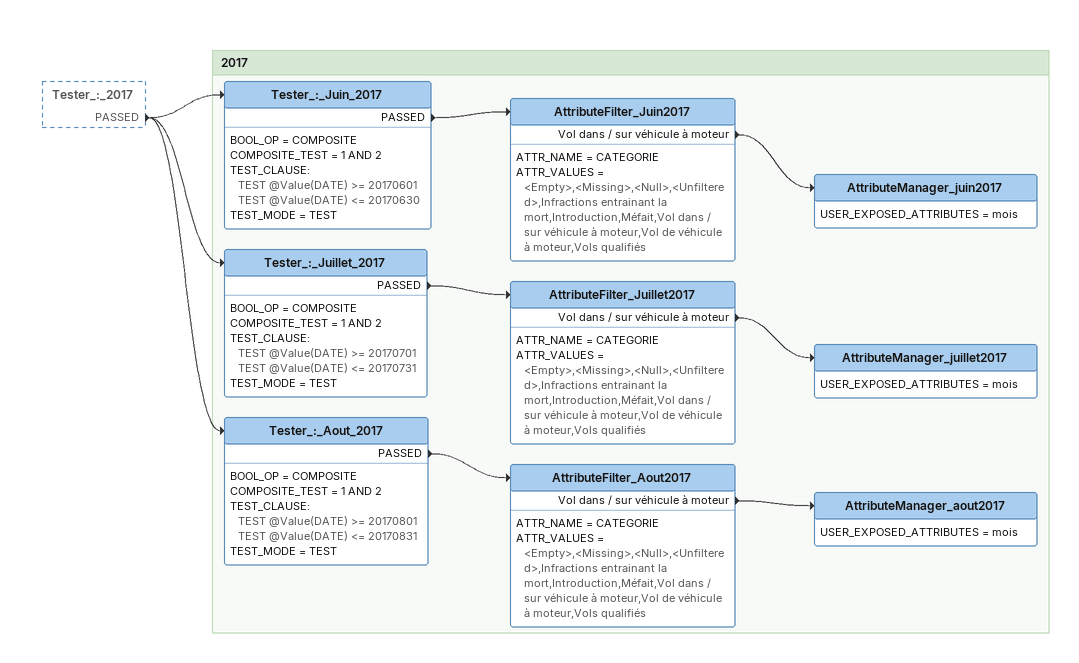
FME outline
Tester_:_2017 [outside]
    PASSED -> Tester_:_Aout_2017
    PASSED -> Tester_:_Juillet_2017
    PASSED -> Tester_:_Juin_2017

Bookmark: 2017
Tester_:_Juin_2017
    BOOL_OP = COMPOSITE
    COMPOSITE_TEST = 1 AND 2
    TEST_CLAUSE:
      TEST @Value(DATE) >= 20170601
      TEST @Value(DATE) <= 20170630
    TEST_MODE = TEST
    PASSED -> AttributeFilter_Juin2017
AttributeFilter_Juin2017
    ATTR_NAME = CATEGORIE
    ATTR_VALUES = <Empty>,<Missing>,<Null>,<Unfiltered>,Infractions entrainant la mort,Introduction,Méfait,Vol dans / sur véhicule à moteur,Vol de véhicule à moteur,Vols qualifiés
    Vol dans / sur véhicule à moteur -> AttributeManager_juin2017
AttributeManager_juin2017
    USER_EXPOSED_ATTRIBUTES = mois
Tester_:_Juillet_2017
    BOOL_OP = COMPOSITE
    COMPOSITE_TEST = 1 AND 2
    TEST_CLAUSE:
      TEST @Value(DATE) >= 20170701
      TEST @Value(DATE) <= 20170731
    TEST_MODE = TEST
    PASSED -> AttributeFilter_Juillet2017
AttributeFilter_Juillet2017
    ATTR_NAME = CATEGORIE
    ATTR_VALUES = <Empty>,<Missing>,<Null>,<Unfiltered>,Infractions entrainant la mort,Introduction,Méfait,Vol dans / sur véhicule à moteur,Vol de véhicule à moteur,Vols qualifiés
    Vol dans / sur véhicule à moteur -> AttributeManager_juillet2017
AttributeManager_juillet2017
    USER_EXPOSED_ATTRIBUTES = mois
Tester_:_Aout_2017
    BOOL_OP = COMPOSITE
    COMPOSITE_TEST = 1 AND 2
    TEST_CLAUSE:
      TEST @Value(DATE) >= 20170801
      TEST @Value(DATE) <= 20170831
    TEST_MODE = TEST
    PASSED -> AttributeFilter_Aout2017
AttributeFilter_Aout2017
    ATTR_NAME = CATEGORIE
    ATTR_VALUES = <Empty>,<Missing>,<Null>,<Unfiltered>,Infractions entrainant la mort,Introduction,Méfait,Vol dans / sur véhicule à moteur,Vol de véhicule à moteur,Vols qualifiés
    Vol dans / sur véhicule à moteur -> AttributeManager_aout2017
AttributeManager_aout2017
    USER_EXPOSED_ATTRIBUTES = mois
